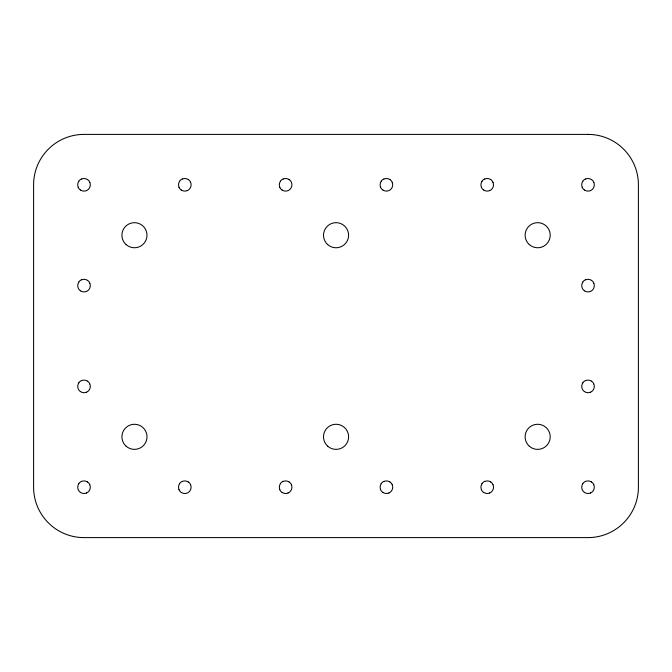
<?xml version="1.0" encoding="UTF-8"?>
<svg xmlns="http://www.w3.org/2000/svg" width="672" height="672" viewBox="0 0 672 672"><rect width="100%" height="100%" fill="white"/><g stroke="black" fill="none" stroke-linecap="round" stroke-linejoin="round"><path stroke-width="1.01" d="M593.804 383.972A6.275 6.275 0 0 1 593.225 389.92A6.317 6.317 0 0 1 590.453 392.204M590.47 392.188A6.275 6.275 0 0 1 584.514 391.608M582.834 382.897A6.275 6.275 0 0 0 582.246 388.853A6.317 6.317 0 0 0 584.455 391.625M585.589 380.629A6.275 6.275 0 0 1 591.536 381.217M582.75 382.855A6.317 6.317 0 0 1 585.522 380.57M591.52 381.15A6.317 6.317 0 0 1 593.804 383.922M593.804 484.772A6.275 6.275 0 0 1 593.225 490.72A6.317 6.317 0 0 1 590.453 493.004M590.47 492.988A6.275 6.275 0 0 1 584.514 492.408M582.826 483.697A6.275 6.275 0 0 0 582.246 489.653A6.317 6.317 0 0 0 584.455 492.425M585.581 481.438A6.275 6.275 0 0 1 591.545 482.017M582.75 483.655A6.317 6.317 0 0 1 585.522 481.37M591.528 481.958A6.317 6.317 0 0 1 593.804 484.73M593.804 182.364A6.275 6.275 0 0 1 593.225 188.32A6.317 6.317 0 0 1 590.453 190.604M590.47 190.588A6.275 6.275 0 0 1 584.506 190.008M582.238 187.253A6.275 6.275 0 0 1 582.817 181.297M585.581 179.029A6.275 6.275 0 0 1 591.536 179.609M584.447 190.025A6.317 6.317 0 0 1 582.162 187.253M582.742 181.255A6.317 6.317 0 0 1 585.522 178.97M591.52 179.55A6.317 6.317 0 0 1 593.804 182.322M593.804 283.172A6.275 6.275 0 0 1 593.225 289.12A6.317 6.317 0 0 1 590.453 291.404M590.47 291.388A6.275 6.275 0 0 1 584.514 290.808M582.834 282.097A6.275 6.275 0 0 0 582.246 288.053A6.317 6.317 0 0 0 584.455 290.825M585.589 279.829A6.275 6.275 0 0 1 591.536 280.409M582.75 282.055A6.317 6.317 0 0 1 585.522 279.77M591.52 280.35A6.317 6.317 0 0 1 593.804 283.122M89.804 383.972A6.275 6.275 0 0 1 89.225 389.92A6.317 6.317 0 0 1 86.453 392.204M86.47 392.188A6.275 6.275 0 0 1 80.514 391.608M78.834 382.897A6.275 6.275 0 0 0 78.246 388.853A6.317 6.317 0 0 0 80.455 391.625M81.589 380.629A6.275 6.275 0 0 1 87.536 381.217M78.758 382.855A6.317 6.317 0 0 1 81.522 380.57M87.52 381.15A6.317 6.317 0 0 1 89.804 383.922M89.804 484.772A6.275 6.275 0 0 1 89.225 490.72A6.317 6.317 0 0 1 86.453 493.004M86.47 492.988A6.275 6.275 0 0 1 80.514 492.408M78.826 483.697A6.275 6.275 0 0 0 78.246 489.653A6.317 6.317 0 0 0 80.455 492.425M81.581 481.438A6.275 6.275 0 0 1 87.545 482.017M78.75 483.655A6.317 6.317 0 0 1 81.522 481.37M87.528 481.958A6.317 6.317 0 0 1 89.804 484.73M493.004 484.772A6.266 6.266 0 0 1 492.425 490.72A6.317 6.317 0 0 1 489.653 493.004M489.67 492.988A6.266 6.266 0 0 1 483.722 492.408M481.454 489.653A6.266 6.266 0 0 1 482.034 483.697M484.789 481.438A6.266 6.266 0 0 1 490.745 482.017M483.647 492.425A6.317 6.317 0 0 1 481.37 489.653M481.95 483.647A6.317 6.317 0 0 1 484.714 481.362M490.72 481.942A6.317 6.317 0 0 1 493.004 484.714M392.204 484.772A6.266 6.266 0 0 1 391.625 490.72A6.317 6.317 0 0 1 388.853 493.004M388.87 492.988A6.266 6.266 0 0 1 382.922 492.408M380.654 489.653A6.266 6.266 0 0 1 381.234 483.697M383.989 481.438A6.266 6.266 0 0 1 389.945 482.017M382.847 492.425A6.317 6.317 0 0 1 380.562 489.653M381.142 483.647A6.317 6.317 0 0 1 383.914 481.362M389.92 481.942A6.317 6.317 0 0 1 392.204 484.714M291.404 484.772A6.266 6.266 0 0 1 290.825 490.72A6.317 6.317 0 0 1 288.044 493.004M288.07 492.988A6.266 6.266 0 0 1 282.122 492.408M279.854 489.653A6.266 6.266 0 0 1 280.434 483.697M283.189 481.438A6.266 6.266 0 0 1 289.145 482.017M282.047 492.425A6.317 6.317 0 0 1 279.762 489.653M280.342 483.647A6.317 6.317 0 0 1 283.114 481.362M289.12 481.942A6.317 6.317 0 0 1 291.404 484.714M190.604 484.772A6.275 6.275 0 0 1 190.025 490.72A6.317 6.317 0 0 1 187.253 493.004A6.275 6.275 0 0 1 181.314 492.408M179.046 489.653A6.275 6.275 0 0 1 179.626 483.697M182.381 481.438A6.275 6.275 0 0 1 188.336 482.017M181.255 492.425A6.317 6.317 0 0 1 178.97 489.653M179.55 483.655A6.317 6.317 0 0 1 182.322 481.37M188.32 481.958A6.317 6.317 0 0 1 190.604 484.73M493.004 182.364A6.275 6.275 0 0 1 492.425 188.32A6.317 6.317 0 0 1 489.653 190.604M489.67 190.588A6.275 6.275 0 0 1 483.706 190.008M481.438 187.253A6.275 6.275 0 0 1 482.017 181.297M484.781 179.029A6.275 6.275 0 0 1 490.736 179.609M483.647 190.025A6.317 6.317 0 0 1 481.362 187.253M481.942 181.255A6.317 6.317 0 0 1 484.722 178.97M490.72 179.55A6.317 6.317 0 0 1 493.004 182.322M392.204 182.364A6.275 6.275 0 0 1 391.625 188.32A6.317 6.317 0 0 1 388.853 190.604A6.275 6.275 0 0 1 382.906 190.008M380.638 187.253A6.275 6.275 0 0 1 381.217 181.297M383.981 179.029A6.275 6.275 0 0 1 389.936 179.609M382.847 190.025A6.317 6.317 0 0 1 380.562 187.253M381.142 181.255A6.317 6.317 0 0 1 383.914 178.97M389.92 179.55A6.317 6.317 0 0 1 392.204 182.322M291.404 182.364A6.275 6.275 0 0 1 290.825 188.32A6.317 6.317 0 0 1 288.053 190.604A6.275 6.275 0 0 1 282.106 190.008M279.838 187.253A6.275 6.275 0 0 1 280.417 181.297M283.181 179.029A6.275 6.275 0 0 1 289.136 179.609M282.047 190.025A6.317 6.317 0 0 1 279.762 187.253M280.342 181.255A6.317 6.317 0 0 1 283.114 178.97M289.12 179.55A6.317 6.317 0 0 1 291.404 182.322M190.604 182.364A6.275 6.275 0 0 1 190.025 188.32A6.325 6.325 0 0 1 187.253 190.604M187.27 190.588A6.275 6.275 0 0 1 181.314 190.008M179.046 187.253A6.275 6.275 0 0 1 179.634 181.297M182.381 179.029A6.275 6.275 0 0 1 188.336 179.609M181.238 190.025A6.325 6.325 0 0 1 178.962 187.253M179.542 181.238A6.325 6.325 0 0 1 182.314 178.962M188.32 179.542A6.325 6.325 0 0 1 190.604 182.314M89.804 182.364A6.275 6.275 0 0 1 89.225 188.32A6.317 6.317 0 0 1 86.453 190.604M86.47 190.588A6.275 6.275 0 0 1 80.506 190.008M78.238 187.253A6.275 6.275 0 0 1 78.817 181.297M81.581 179.029A6.275 6.275 0 0 1 87.536 179.609M80.447 190.025A6.317 6.317 0 0 1 78.162 187.253M78.742 181.255A6.317 6.317 0 0 1 81.522 178.97M87.52 179.55A6.317 6.317 0 0 1 89.804 182.322M89.804 283.172A6.275 6.275 0 0 1 89.225 289.12A6.317 6.317 0 0 1 86.453 291.404M86.47 291.388A6.275 6.275 0 0 1 80.514 290.808M78.834 282.097A6.275 6.275 0 0 0 78.246 288.053A6.317 6.317 0 0 0 80.455 290.825M81.589 279.829A6.275 6.275 0 0 1 87.536 280.409M78.758 282.055A6.317 6.317 0 0 1 81.522 279.77M87.52 280.35A6.317 6.317 0 0 1 89.804 283.122M588 134.4L84 134.4A50.182 50.182 0 0 0 64.378 138.365A50.551 50.551 0 0 0 42.21 156.626A50.182 50.182 0 0 0 33.6 184.8L33.6 487.2A50.182 50.182 0 0 0 37.565 506.814A50.551 50.551 0 0 0 55.818 528.99A50.182 50.182 0 0 0 84 537.6L588 537.6A50.19 50.19 0 0 0 607.614 533.635A50.551 50.551 0 0 0 629.79 515.374A50.182 50.182 0 0 0 638.4 487.2L638.4 184.8A50.182 50.182 0 0 0 634.435 165.186A50.551 50.551 0 0 0 616.174 143.01A50.19 50.19 0 0 0 588 134.4M529.334 244.6A12.541 12.541 0 0 0 549.948 237.737A12.541 12.541 0 0 0 533.694 223.322A12.541 12.541 0 0 0 529.334 244.6M529.318 446.208A12.55 12.55 0 0 0 549.948 439.337A12.55 12.55 0 0 0 533.686 424.914A12.55 12.55 0 0 0 529.318 446.208M327.726 244.608A12.55 12.55 0 0 0 348.348 237.737A12.55 12.55 0 0 0 332.086 223.322A12.55 12.55 0 0 0 327.726 244.608M327.726 446.208A12.55 12.55 0 0 0 348.348 439.337A12.55 12.55 0 0 0 332.094 424.914A12.55 12.55 0 0 0 327.726 446.208M126.126 244.608A12.55 12.55 0 0 0 146.74 237.737A12.55 12.55 0 0 0 130.486 223.322A12.55 12.55 0 0 0 126.126 244.608M126.126 446.208A12.55 12.55 0 0 0 146.748 439.337A12.55 12.55 0 0 0 130.494 424.914A12.55 12.55 0 0 0 126.126 446.208"/></g></svg>
